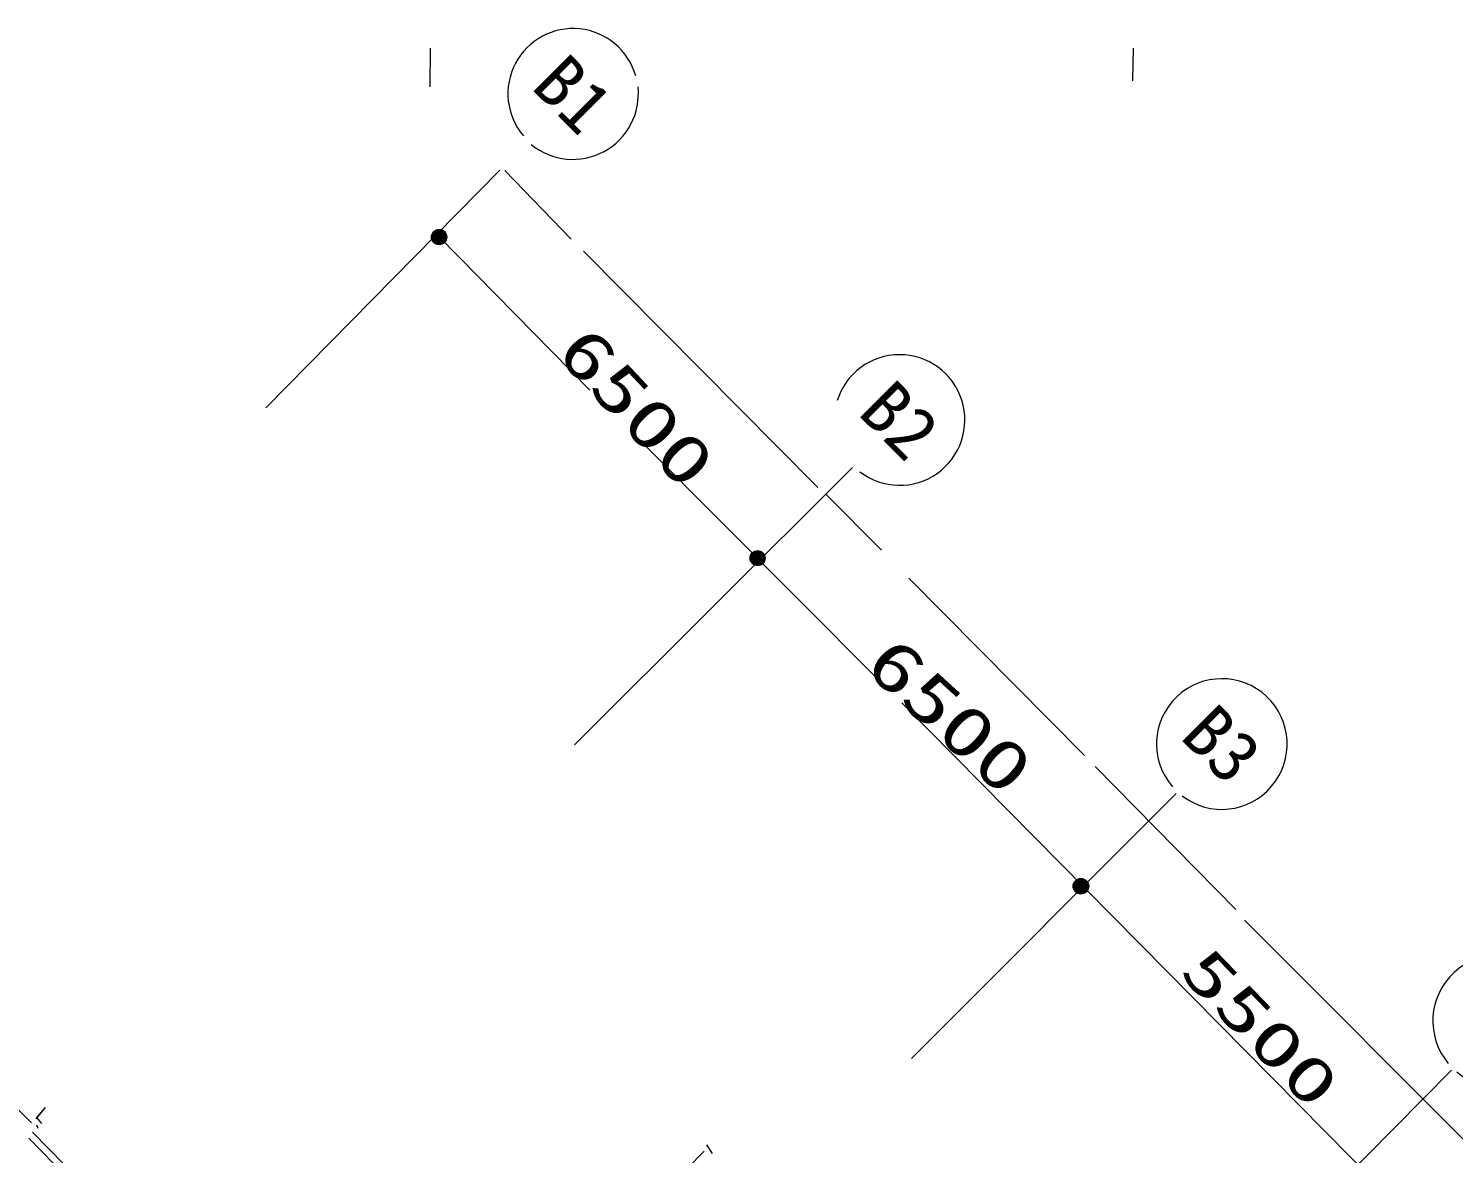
# Model space of a CAD drawing. Header units: millimetres. Extents: x 65038 to 140949, y 40232 to 87783.
# Drawn here: x 94119 to 114217, y 71918 to 87783 of the extents above; entities that cross this region are included whole.
import ezdxf
from ezdxf.enums import TextEntityAlignment as Align

# ---------------------------------------------------------------- set-up
doc = ezdxf.new("R2010")
doc.units = ezdxf.units.MM
for name, color, linetype, lineweight in [('A_MED', 9, 'CONTINUOUS', 20), ('A_THIN', 8, 'CONTINUOUS', 15), ('AXIS', 1, 'CONTINUOUS', 15), ('AXIS_SYM', 1, 'CONTINUOUS', 20), ('AXIS_TEXT', 1, 'CONTINUOUS', 13), ('DIM', 3, 'CONTINUOUS', 15), ('DIM_TEXT', 3, 'CONTINUOUS', 13), ('FRAME', 8, 'CONTINUOUS', 20)]:
    doc.layers.add(name, color=color, linetype=linetype, lineweight=lineweight)
doc.styles.add('JP', font='msgothic.ttc')

msp = doc.modelspace()

# ---------------------------------------------------------------- hatches: boundary and pattern name
at = {"layer": 'DIM'}
h = msp.add_hatch(color=7, dxfattribs=at)
h.dxf.hatch_style = 1
edge = h.paths.add_edge_path()
edge.add_arc((99911, 84842), 108, 0, 360)
h = msp.add_hatch(color=7, dxfattribs=at)
h.dxf.hatch_style = 1
edge = h.paths.add_edge_path()
edge.add_arc((104402, 80314), 106, 0, 360)
h = msp.add_hatch(color=7, dxfattribs=at)
h.dxf.hatch_style = 1
edge = h.paths.add_edge_path()
edge.add_arc((108962, 75686), 110, 0, 360)

# ---------------------------------------------------------------- linework, layer by layer
at = {"layer": 'A_MED', "lineweight": 20}
for p, q in [((93453, 73049), (94161, 72350)), ((103649, 71951), (100065, 68305))]:
    msp.add_line(p, q, dxfattribs=at)
at = {"layer": 'A_THIN', "lineweight": 15}
for p, q in [((94354, 72565), (94222, 72408)), ((94355, 72564), (94235, 72430)), ((94233, 72424), (94303, 72341)), ((94176, 72219), (94852, 71526)), ((94233, 72324), (94249, 72273)), ((94124, 72133), (94653, 71589)), ((103681, 72041), (103761, 71919))]:
    msp.add_line(p, q, dxfattribs=at)
at = {"layer": 'AXIS', "lineweight": 15}
for p, q in [((100769, 85785), (97468, 82432)), ((105740, 81591), (101820, 77681)), ((110305, 76996), (106575, 73256)), ((114188, 73093), (110455, 69323))]:
    msp.add_line(p, q, dxfattribs=at)
at = {"layer": 'AXIS_SYM', "lineweight": 20}
for centre, radius, start, end in [((101800, 86863), 919, 16.0337, 220.2614), ((101796, 86862), 925, 230.7684, 6.1769), ((106405, 82262), 921, 232.6719, 162.7072), ((110950, 77692), 921, 232.6221, 220.7835), ((114857, 73787), 931, 230.3623, 220.0296)]:
    msp.add_arc(centre, radius, start, end, dxfattribs=at)
at = {"layer": 'DIM', "lineweight": 15}
for p, q in [((101773, 84810), (100839, 85778)), ((102036, 82683), (99917, 84841)), ((101948, 84645), (105253, 81309)), ((106088, 78618), (102791, 81927)), ((105358, 81219), (106148, 80424)), ((106534, 80031), (109012, 77528)), ((106435, 78272), (116204, 68386)), ((111146, 75359), (109163, 77374)), ((111269, 75210), (118734, 67730))]:
    msp.add_line(p, q, dxfattribs=at)
at = {"layer": 'DIM'}
for centre, radius in [((99911, 84842), 108), ((104402, 80314), 106), ((108962, 75686), 110)]:
    msp.add_circle(centre, radius, dxfattribs=at)
at = {"layer": 'FRAME', "lineweight": 20}
for p, q in [((99785, 87506), (99778, 86961)), ((109698, 87504), (109691, 87044))]:
    msp.add_line(p, q, dxfattribs=at)

# ---------------------------------------------------------------- texts
at = {"layer": 'AXIS_TEXT', "style": 'JP'}
for s, height, p in [('B1', 737.7, (101802, 86858)), ('B2', 736.4, (106409, 82261)), ('B3', 736, (110952, 77693))]:
    msp.add_text(s, height=height, rotation=-45, dxfattribs=at).set_placement(p, align=Align.MIDDLE_CENTER)
at = {"layer": 'DIM_TEXT', "style": 'JP'}
for s, height, rotation, width, p in [('6500', 680.5, -46.7071, 1.444261, (101533, 83184)), ('6500', 697.8, -42.3941, 1.432338, (105877, 78752)), ('5500', 629.5, -45.9794, 1.588087, (110326, 74456))]:
    msp.add_text(s, height=height, rotation=rotation, dxfattribs=dict(at, width=width)).set_placement(p)

doc.saveas('drawing.dxf')
